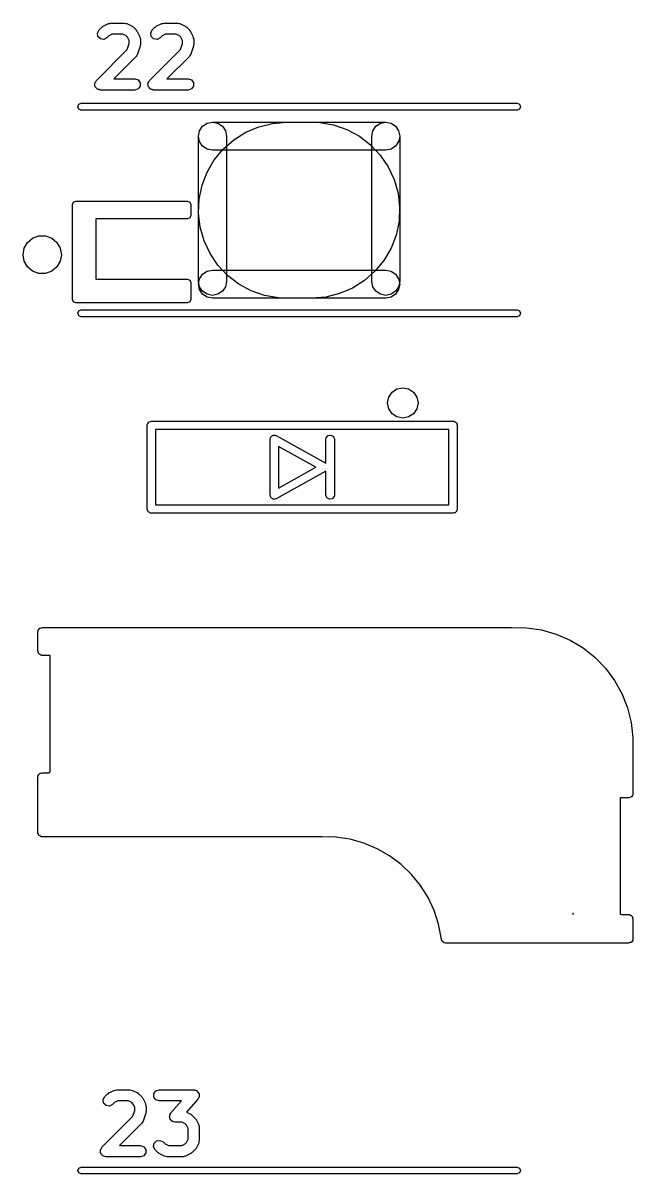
# Model space of a CAD drawing. Extents: x 66 to 223, y -169 to -36.
# Drawn here: x 190.17 to 201.09, y -117.47 to -96.86 of the extents above; entities that cross this region are included whole.
import ezdxf

# ---------------------------------------------------------------- set-up
doc = ezdxf.new("R2010")
doc.units = 0
doc.layers.add('BLACK', color=7, linetype='CONTINUOUS')

msp = doc.modelspace()

# ---------------------------------------------------------------- linework, layer by layer
at = {"layer": 'BLACK', "linetype": 'CONTINUOUS'}
for p, q in [((191.72, -96.8642), (191.742, -96.8571)), ((191.742, -96.8571), (191.98, -96.8571)), ((191.98, -96.8571), (192.002, -96.8642)), ((192.672, -96.8642), (192.694, -96.8571)), ((192.694, -96.8571), (192.932, -96.8571)), ((192.932, -96.8571), (192.954, -96.8642)), ((191.5, -97.0367), (191.528, -96.9816)), ((191.51, -97.0977), (191.5, -97.0367)), ((191.528, -96.9816), (191.576, -96.934)), ((191.576, -96.934), (191.59, -96.9266)), ((191.59, -96.9266), (191.602, -96.9153)), ((191.602, -96.9153), (191.697, -96.8676)), ((191.697, -96.8676), (191.72, -96.8642)), ((191.766, -97.0571), (191.706, -97.0869)), ((191.956, -97.0571), (191.766, -97.0571)), ((192.016, -97.0869), (191.956, -97.0571)), ((192.002, -96.8642), (192.025, -96.8676)), ((192.025, -96.8676), (192.12, -96.9153)), ((192.12, -96.9153), (192.131, -96.9266)), ((192.131, -96.9266), (192.146, -96.934)), ((192.146, -96.934), (192.194, -96.9816)), ((192.194, -96.9816), (192.201, -96.9961)), ((192.201, -96.9961), (192.212, -97.0076)), ((192.212, -97.0076), (192.26, -97.1028)), ((192.453, -97.0367), (192.481, -96.9816)), ((192.462, -97.0977), (192.453, -97.0367)), ((192.481, -96.9816), (192.528, -96.934)), ((192.528, -96.934), (192.543, -96.9266)), ((192.543, -96.9266), (192.554, -96.9153)), ((192.554, -96.9153), (192.65, -96.8676)), ((192.65, -96.8676), (192.672, -96.8642)), ((192.718, -97.0571), (192.658, -97.0869)), ((192.909, -97.0571), (192.718, -97.0571)), ((192.968, -97.0869), (192.909, -97.0571)), ((192.954, -96.8642), (192.977, -96.8676)), ((192.977, -96.8676), (193.072, -96.9153)), ((193.072, -96.9153), (193.084, -96.9266)), ((193.084, -96.9266), (193.098, -96.934)), ((193.098, -96.934), (193.146, -96.9816)), ((193.146, -96.9816), (193.153, -96.9961)), ((193.153, -96.9961), (193.165, -97.0076)), ((193.165, -97.0076), (193.212, -97.1028)), ((191.554, -97.1414), (191.51, -97.0977)), ((191.615, -97.1511), (191.554, -97.1414)), ((191.67, -97.123), (191.615, -97.1511)), ((191.706, -97.0869), (191.67, -97.123)), ((192.041, -97.1116), (192.016, -97.0869)), ((192.035, -97.3317), (192.07, -97.2266)), ((192.07, -97.1712), (192.041, -97.1116)), ((192.07, -97.2266), (192.07, -97.1712)), ((192.26, -97.1028), (192.263, -97.1256)), ((192.263, -97.1256), (192.27, -97.1476)), ((192.27, -97.2428), (192.265, -97.2582)), ((192.265, -97.2582), (192.265, -97.2744)), ((192.27, -97.1476), (192.27, -97.2428)), ((192.506, -97.1414), (192.462, -97.0977)), ((192.567, -97.1511), (192.506, -97.1414)), ((192.622, -97.123), (192.567, -97.1511)), ((192.658, -97.0869), (192.622, -97.123)), ((192.993, -97.1116), (192.968, -97.0869)), ((192.988, -97.3316), (193.023, -97.2266)), ((193.023, -97.1712), (192.993, -97.1116)), ((193.023, -97.2266), (193.023, -97.1712)), ((193.212, -97.1028), (193.216, -97.1256)), ((193.216, -97.1256), (193.223, -97.1476)), ((193.223, -97.2428), (193.218, -97.2582)), ((193.218, -97.2582), (193.218, -97.2744)), ((193.223, -97.1476), (193.223, -97.2428)), ((191.481, -97.8864), (192.035, -97.3317)), ((192.194, -97.4564), (191.793, -97.8571)), ((192.204, -97.4358), (192.194, -97.4564)), ((192.218, -97.4173), (192.204, -97.4358)), ((192.265, -97.2744), (192.218, -97.4173)), ((192.433, -97.8864), (192.988, -97.3316)), ((193.146, -97.4564), (192.745, -97.8571)), ((193.156, -97.4358), (193.146, -97.4564)), ((193.17, -97.4173), (193.156, -97.4358)), ((193.218, -97.2744), (193.17, -97.4173)), ((191.47, -97.9072), (191.481, -97.8864)), ((191.793, -97.8571), (192.17, -97.8571)), ((192.17, -97.8571), (192.229, -97.8762)), ((192.229, -97.8762), (192.266, -97.9262)), ((192.422, -97.9072), (192.433, -97.8864)), ((192.745, -97.8571), (193.123, -97.8571)), ((193.123, -97.8571), (193.182, -97.8762)), ((193.182, -97.8762), (193.218, -97.9262)), ((191.453, -97.9414), (191.456, -97.9343)), ((191.456, -97.9646), (191.453, -97.9414)), ((191.456, -97.9262), (191.47, -97.9072)), ((191.456, -97.9343), (191.456, -97.9262)), ((191.456, -97.988), (191.456, -97.9646)), ((191.461, -97.9945), (191.456, -97.988)), ((191.462, -98.0025), (191.461, -97.9945)), ((191.479, -98.019), (191.462, -98.0025)), ((191.493, -98.038), (191.479, -98.019)), ((191.5, -98.0405), (191.493, -98.038)), ((191.506, -98.0462), (191.5, -98.0405)), ((191.529, -98.0499), (191.506, -98.0462)), ((191.551, -98.0571), (191.529, -98.0499)), ((192.17, -98.0571), (191.551, -98.0571)), ((192.229, -98.038), (192.17, -98.0571)), ((192.266, -97.988), (192.229, -98.038)), ((192.266, -97.9262), (192.266, -97.988)), ((192.405, -97.9414), (192.409, -97.9343)), ((192.409, -97.9646), (192.405, -97.9414)), ((192.409, -97.9262), (192.422, -97.9072)), ((192.409, -97.9343), (192.409, -97.9262)), ((192.409, -97.988), (192.409, -97.9646)), ((192.413, -97.9945), (192.409, -97.988)), ((192.415, -98.0025), (192.413, -97.9945)), ((192.431, -98.019), (192.415, -98.0025)), ((192.445, -98.038), (192.431, -98.019)), ((192.453, -98.0405), (192.445, -98.038)), ((192.458, -98.0462), (192.453, -98.0405)), ((192.482, -98.0499), (192.458, -98.0462)), ((192.504, -98.0571), (192.482, -98.0499)), ((193.123, -98.0571), (192.504, -98.0571)), ((193.182, -98.038), (193.123, -98.0571)), ((193.218, -97.988), (193.182, -98.038)), ((193.218, -97.9262), (193.218, -97.988)), ((191.169, -98.3126), (191.211, -98.295)), ((191.211, -98.295), (199.011, -98.295)), ((199.011, -98.295), (199.053, -98.3126)), ((191.151, -98.355), (191.169, -98.3126)), ((191.169, -98.3974), (191.151, -98.355)), ((191.211, -98.415), (191.169, -98.3974)), ((199.011, -98.415), (191.211, -98.415)), ((199.053, -98.3974), (199.011, -98.415)), ((199.053, -98.3126), (199.071, -98.355)), ((199.071, -98.355), (199.053, -98.3974)), ((193.329, -98.7873), (193.383, -98.7062)), ((193.329, -98.7873), (193.383, -98.7062)), ((193.329, -98.7873), (193.383, -98.7062)), ((193.329, -98.7873), (193.383, -98.7062)), ((193.383, -98.7062), (193.464, -98.652)), ((193.383, -98.7062), (193.464, -98.652)), ((193.383, -98.7062), (193.464, -98.652)), ((193.383, -98.7062), (193.464, -98.652)), ((193.464, -98.652), (193.56, -98.633)), ((193.464, -98.652), (193.56, -98.633)), ((193.464, -98.652), (193.56, -98.633)), ((193.464, -98.652), (193.56, -98.633)), ((193.56, -98.633), (193.656, -98.652)), ((193.56, -98.633), (196.66, -98.633)), ((193.56, -98.633), (193.656, -98.652)), ((193.56, -98.633), (196.66, -98.633)), ((193.656, -98.652), (193.737, -98.7062)), ((193.656, -98.652), (193.737, -98.7062)), ((193.737, -98.7062), (193.791, -98.7873)), ((193.737, -98.7062), (193.791, -98.7873)), ((194.388, -98.7135), (194.633, -98.6533)), ((194.388, -98.7135), (194.633, -98.6533)), ((194.388, -98.7135), (194.633, -98.6533)), ((194.388, -98.7135), (194.633, -98.6533)), ((194.633, -98.6533), (194.885, -98.633)), ((194.633, -98.6533), (194.885, -98.633)), ((194.633, -98.6533), (194.885, -98.633)), ((194.633, -98.6533), (194.885, -98.633)), ((194.885, -98.633), (195.335, -98.633)), ((194.885, -98.633), (195.335, -98.633)), ((194.885, -98.633), (195.335, -98.633)), ((194.885, -98.633), (195.335, -98.633)), ((195.335, -98.633), (195.478, -98.6395)), ((195.335, -98.633), (195.478, -98.6395)), ((195.335, -98.633), (195.478, -98.6395)), ((195.335, -98.633), (195.478, -98.6395)), ((195.478, -98.6395), (195.727, -98.6825)), ((195.478, -98.6395), (195.727, -98.6825)), ((195.478, -98.6395), (195.727, -98.6825)), ((195.478, -98.6395), (195.727, -98.6825)), ((195.727, -98.6825), (195.966, -98.7647)), ((195.727, -98.6825), (195.966, -98.7647)), ((195.727, -98.6825), (195.966, -98.7647)), ((195.727, -98.6825), (195.966, -98.7647)), ((196.429, -98.7873), (196.483, -98.7062)), ((196.429, -98.7873), (196.483, -98.7062)), ((196.483, -98.7062), (196.564, -98.652)), ((196.483, -98.7062), (196.564, -98.652)), ((196.564, -98.652), (196.66, -98.633)), ((196.564, -98.652), (196.66, -98.633)), ((196.66, -98.633), (196.756, -98.652)), ((196.66, -98.633), (196.756, -98.652)), ((196.66, -98.633), (196.756, -98.652)), ((196.66, -98.633), (196.756, -98.652)), ((196.756, -98.652), (196.837, -98.7062)), ((196.756, -98.652), (196.837, -98.7062)), ((196.756, -98.652), (196.837, -98.7062)), ((196.756, -98.652), (196.837, -98.7062)), ((196.837, -98.7062), (196.891, -98.7873)), ((196.837, -98.7062), (196.891, -98.7873)), ((196.837, -98.7062), (196.891, -98.7873)), ((196.837, -98.7062), (196.891, -98.7873)), ((193.31, -98.883), (193.329, -98.7873)), ((193.31, -98.883), (193.329, -98.7873)), ((193.31, -98.883), (193.329, -98.7873)), ((193.31, -98.883), (193.329, -98.7873)), ((193.31, -101.483), (193.31, -98.883)), ((193.329, -98.9787), (193.31, -98.883)), ((193.31, -101.483), (193.31, -98.883)), ((193.329, -98.9787), (193.31, -98.883)), ((193.791, -98.7873), (193.81, -98.883)), ((193.791, -98.7873), (193.81, -98.883)), ((193.81, -98.883), (193.81, -101.483)), ((193.81, -98.883), (193.81, -101.483)), ((193.942, -98.9468), (194.155, -98.8122)), ((193.942, -98.9468), (194.155, -98.8122)), ((193.942, -98.9468), (194.155, -98.8122)), ((193.942, -98.9468), (194.155, -98.8122)), ((194.155, -98.8122), (194.388, -98.7135)), ((194.155, -98.8122), (194.388, -98.7135)), ((194.155, -98.8122), (194.388, -98.7135)), ((194.155, -98.8122), (194.388, -98.7135)), ((195.966, -98.7647), (196.188, -98.8841)), ((195.966, -98.7647), (196.188, -98.8841)), ((195.966, -98.7647), (196.188, -98.8841)), ((195.966, -98.7647), (196.188, -98.8841)), ((196.188, -98.8841), (196.389, -99.0375)), ((196.188, -98.8841), (196.389, -99.0375)), ((196.188, -98.8841), (196.389, -99.0375)), ((196.188, -98.8841), (196.389, -99.0375)), ((196.41, -98.883), (196.429, -98.7873)), ((196.41, -98.883), (196.429, -98.7873)), ((196.41, -101.483), (196.41, -98.883)), ((196.41, -101.483), (196.41, -98.883)), ((196.891, -98.7873), (196.91, -98.883)), ((196.891, -98.7873), (196.91, -98.883)), ((196.891, -98.7873), (196.91, -98.883)), ((196.891, -98.7873), (196.91, -98.883)), ((196.91, -98.883), (196.891, -98.9787)), ((196.91, -98.883), (196.891, -98.9787)), ((196.91, -98.883), (196.91, -101.483)), ((196.91, -98.883), (196.91, -101.483)), ((193.383, -99.0598), (193.329, -98.9787)), ((193.383, -99.0598), (193.329, -98.9787)), ((193.464, -99.114), (193.383, -99.0598)), ((193.464, -99.114), (193.383, -99.0598)), ((193.56, -99.133), (193.464, -99.114)), ((193.56, -99.133), (193.464, -99.114)), ((193.592, -99.3091), (193.752, -99.1139)), ((193.592, -99.3091), (193.752, -99.1139)), ((193.592, -99.3091), (193.752, -99.1139)), ((193.592, -99.3091), (193.752, -99.1139)), ((193.752, -99.1139), (193.942, -98.9468)), ((193.752, -99.1139), (193.942, -98.9468)), ((193.752, -99.1139), (193.942, -98.9468)), ((193.752, -99.1139), (193.942, -98.9468)), ((196.389, -99.0375), (196.562, -99.2211)), ((196.389, -99.0375), (196.562, -99.2211)), ((196.389, -99.0375), (196.562, -99.2211)), ((196.389, -99.0375), (196.562, -99.2211)), ((196.756, -99.114), (196.66, -99.133)), ((196.756, -99.114), (196.66, -99.133)), ((196.837, -99.0598), (196.756, -99.114)), ((196.837, -99.0598), (196.756, -99.114)), ((196.891, -98.9787), (196.837, -99.0598)), ((196.891, -98.9787), (196.837, -99.0598)), ((193.465, -99.5275), (193.592, -99.3091)), ((193.465, -99.5275), (193.592, -99.3091)), ((193.465, -99.5275), (193.592, -99.3091)), ((193.465, -99.5275), (193.592, -99.3091)), ((196.66, -99.133), (193.56, -99.133)), ((196.66, -99.133), (193.56, -99.133)), ((196.562, -99.2211), (196.704, -99.43)), ((196.562, -99.2211), (196.704, -99.43)), ((196.562, -99.2211), (196.704, -99.43)), ((196.562, -99.2211), (196.704, -99.43)), ((193.374, -99.7633), (193.465, -99.5275)), ((193.374, -99.7633), (193.465, -99.5275)), ((193.374, -99.7633), (193.465, -99.5275)), ((193.374, -99.7633), (193.465, -99.5275)), ((196.704, -99.43), (196.811, -99.659)), ((196.704, -99.43), (196.811, -99.659)), ((196.704, -99.43), (196.811, -99.659)), ((196.704, -99.43), (196.811, -99.659)), ((196.811, -99.659), (196.88, -99.9021)), ((196.811, -99.659), (196.88, -99.9021)), ((196.811, -99.659), (196.88, -99.9021)), ((196.811, -99.659), (196.88, -99.9021)), ((193.322, -100.011), (193.374, -99.7633)), ((193.322, -100.011), (193.374, -99.7633)), ((193.322, -100.011), (193.374, -99.7633)), ((193.322, -100.011), (193.374, -99.7633)), ((196.88, -99.9021), (196.909, -100.153)), ((196.88, -99.9021), (196.909, -100.153)), ((196.88, -99.9021), (196.909, -100.153)), ((196.88, -99.9021), (196.909, -100.153)), ((191.051, -100.105), (191.069, -100.063)), ((191.051, -101.805), (191.051, -100.105)), ((191.069, -100.063), (191.111, -100.045)), ((191.111, -100.045), (193.111, -100.045)), ((193.111, -100.045), (193.153, -100.063)), ((193.153, -100.063), (193.171, -100.105)), ((193.171, -100.105), (193.171, -100.305)), ((193.311, -100.263), (193.322, -100.011)), ((193.311, -100.263), (193.322, -100.011)), ((193.311, -100.263), (193.322, -100.011)), ((193.311, -100.263), (193.322, -100.011)), ((196.909, -100.153), (196.898, -100.405)), ((196.909, -100.153), (196.898, -100.405)), ((196.909, -100.153), (196.898, -100.405)), ((196.909, -100.153), (196.898, -100.405)), ((193.153, -100.347), (193.111, -100.365)), ((193.171, -100.305), (193.153, -100.347)), ((193.34, -100.514), (193.311, -100.263)), ((193.34, -100.514), (193.311, -100.263)), ((193.34, -100.514), (193.311, -100.263)), ((193.34, -100.514), (193.311, -100.263)), ((193.111, -100.365), (191.471, -100.365)), ((191.471, -100.365), (191.471, -101.445)), ((193.409, -100.757), (193.34, -100.514)), ((193.409, -100.757), (193.34, -100.514)), ((193.409, -100.757), (193.34, -100.514)), ((193.409, -100.757), (193.34, -100.514)), ((196.898, -100.405), (196.846, -100.653)), ((196.898, -100.405), (196.846, -100.653)), ((196.898, -100.405), (196.846, -100.653)), ((196.898, -100.405), (196.846, -100.653)), ((190.248, -100.785), (190.34, -100.708)), ((190.34, -100.708), (190.451, -100.667)), ((190.451, -100.667), (190.571, -100.667)), ((190.571, -100.667), (190.682, -100.708)), ((190.682, -100.708), (190.774, -100.785)), ((193.516, -100.986), (193.409, -100.757)), ((193.516, -100.986), (193.409, -100.757)), ((193.516, -100.986), (193.409, -100.757)), ((193.516, -100.986), (193.409, -100.757)), ((196.846, -100.653), (196.755, -100.889)), ((196.846, -100.653), (196.755, -100.889)), ((196.846, -100.653), (196.755, -100.889)), ((196.846, -100.653), (196.755, -100.889)), ((190.168, -101.005), (190.189, -100.888)), ((190.189, -100.888), (190.248, -100.785)), ((190.774, -100.785), (190.833, -100.888)), ((190.833, -100.888), (190.854, -101.005)), ((196.755, -100.889), (196.628, -101.107)), ((196.755, -100.889), (196.628, -101.107)), ((196.755, -100.889), (196.628, -101.107)), ((196.755, -100.889), (196.628, -101.107)), ((190.189, -101.122), (190.168, -101.005)), ((190.248, -101.225), (190.189, -101.122)), ((190.833, -101.122), (190.774, -101.225)), ((190.854, -101.005), (190.833, -101.122)), ((193.658, -101.195), (193.516, -100.986)), ((193.658, -101.195), (193.516, -100.986)), ((193.658, -101.195), (193.516, -100.986)), ((193.658, -101.195), (193.516, -100.986)), ((196.628, -101.107), (196.468, -101.302)), ((196.628, -101.107), (196.468, -101.302)), ((196.628, -101.107), (196.468, -101.302)), ((196.628, -101.107), (196.468, -101.302)), ((190.34, -101.302), (190.248, -101.225)), ((190.451, -101.343), (190.34, -101.302)), ((190.571, -101.343), (190.451, -101.343)), ((190.682, -101.302), (190.571, -101.343)), ((190.774, -101.225), (190.682, -101.302)), ((193.329, -101.437), (193.383, -101.356)), ((193.329, -101.437), (193.383, -101.356)), ((193.383, -101.356), (193.464, -101.302)), ((193.383, -101.356), (193.464, -101.302)), ((193.464, -101.302), (193.56, -101.283)), ((193.464, -101.302), (193.56, -101.283)), ((193.56, -101.283), (196.66, -101.283)), ((193.56, -101.283), (196.66, -101.283)), ((193.831, -101.378), (193.658, -101.195)), ((193.831, -101.378), (193.658, -101.195)), ((193.831, -101.378), (193.658, -101.195)), ((193.831, -101.378), (193.658, -101.195)), ((194.032, -101.532), (193.831, -101.378)), ((194.032, -101.532), (193.831, -101.378)), ((194.032, -101.532), (193.831, -101.378)), ((194.032, -101.532), (193.831, -101.378)), ((196.468, -101.302), (196.278, -101.469)), ((196.468, -101.302), (196.278, -101.469)), ((196.468, -101.302), (196.278, -101.469)), ((196.468, -101.302), (196.278, -101.469)), ((196.66, -101.283), (196.756, -101.302)), ((196.66, -101.283), (196.756, -101.302)), ((196.756, -101.302), (196.837, -101.356)), ((196.756, -101.302), (196.837, -101.356)), ((196.837, -101.356), (196.891, -101.437)), ((196.837, -101.356), (196.891, -101.437)), ((191.471, -101.445), (193.111, -101.445)), ((193.111, -101.445), (193.153, -101.463)), ((193.153, -101.463), (193.171, -101.505)), ((193.171, -101.505), (193.171, -101.805)), ((193.31, -101.533), (193.329, -101.437)), ((193.31, -101.533), (193.329, -101.437)), ((193.329, -101.579), (193.31, -101.483)), ((193.329, -101.579), (193.31, -101.483)), ((193.329, -101.629), (193.31, -101.533)), ((193.329, -101.629), (193.31, -101.533)), ((193.383, -101.66), (193.329, -101.579)), ((193.383, -101.66), (193.329, -101.579)), ((193.791, -101.579), (193.737, -101.66)), ((193.791, -101.579), (193.737, -101.66)), ((193.81, -101.483), (193.791, -101.579)), ((193.81, -101.483), (193.791, -101.579)), ((194.254, -101.651), (194.032, -101.532)), ((194.254, -101.651), (194.032, -101.532)), ((194.254, -101.651), (194.032, -101.532)), ((194.254, -101.651), (194.032, -101.532)), ((196.278, -101.469), (196.065, -101.604)), ((196.278, -101.469), (196.065, -101.604)), ((196.278, -101.469), (196.065, -101.604)), ((196.278, -101.469), (196.065, -101.604)), ((196.429, -101.579), (196.41, -101.483)), ((196.429, -101.579), (196.41, -101.483)), ((196.483, -101.66), (196.429, -101.579)), ((196.483, -101.66), (196.429, -101.579)), ((196.891, -101.579), (196.837, -101.66)), ((196.891, -101.579), (196.837, -101.66)), ((196.891, -101.437), (196.91, -101.533)), ((196.891, -101.437), (196.91, -101.533)), ((196.91, -101.483), (196.891, -101.579)), ((196.91, -101.483), (196.891, -101.579)), ((196.91, -101.533), (196.891, -101.629)), ((196.91, -101.533), (196.891, -101.629)), ((193.383, -101.71), (193.329, -101.629)), ((193.383, -101.71), (193.329, -101.629)), ((193.464, -101.714), (193.383, -101.66)), ((193.464, -101.714), (193.383, -101.66)), ((193.464, -101.764), (193.383, -101.71)), ((193.464, -101.764), (193.383, -101.71)), ((193.56, -101.733), (193.464, -101.714)), ((193.56, -101.733), (193.464, -101.714)), ((193.56, -101.783), (193.464, -101.764)), ((193.56, -101.783), (193.464, -101.764)), ((193.656, -101.714), (193.56, -101.733)), ((193.656, -101.714), (193.56, -101.733)), ((196.66, -101.783), (193.56, -101.783)), ((196.66, -101.783), (193.56, -101.783)), ((193.737, -101.66), (193.656, -101.714)), ((193.737, -101.66), (193.656, -101.714)), ((194.493, -101.734), (194.254, -101.651)), ((194.493, -101.734), (194.254, -101.651)), ((194.493, -101.734), (194.254, -101.651)), ((194.493, -101.734), (194.254, -101.651)), ((194.742, -101.777), (194.493, -101.734)), ((194.742, -101.777), (194.493, -101.734)), ((194.742, -101.777), (194.493, -101.734)), ((194.742, -101.777), (194.493, -101.734)), ((194.885, -101.783), (194.742, -101.777)), ((194.885, -101.783), (194.742, -101.777)), ((194.885, -101.783), (194.742, -101.777)), ((194.885, -101.783), (194.742, -101.777)), ((195.335, -101.783), (194.885, -101.783)), ((195.335, -101.783), (194.885, -101.783)), ((195.335, -101.783), (194.885, -101.783)), ((195.335, -101.783), (194.885, -101.783)), ((195.587, -101.763), (195.335, -101.783)), ((195.587, -101.763), (195.335, -101.783)), ((195.587, -101.763), (195.335, -101.783)), ((195.587, -101.763), (195.335, -101.783)), ((195.832, -101.702), (195.587, -101.763)), ((195.832, -101.702), (195.587, -101.763)), ((195.832, -101.702), (195.587, -101.763)), ((195.832, -101.702), (195.587, -101.763)), ((196.065, -101.604), (195.832, -101.702)), ((196.065, -101.604), (195.832, -101.702)), ((196.065, -101.604), (195.832, -101.702)), ((196.065, -101.604), (195.832, -101.702)), ((196.564, -101.714), (196.483, -101.66)), ((196.564, -101.714), (196.483, -101.66)), ((196.66, -101.733), (196.564, -101.714)), ((196.66, -101.733), (196.564, -101.714)), ((196.756, -101.714), (196.66, -101.733)), ((196.756, -101.714), (196.66, -101.733)), ((196.756, -101.764), (196.66, -101.783)), ((196.756, -101.764), (196.66, -101.783)), ((196.837, -101.66), (196.756, -101.714)), ((196.837, -101.66), (196.756, -101.714)), ((196.837, -101.71), (196.756, -101.764)), ((196.837, -101.71), (196.756, -101.764)), ((196.891, -101.629), (196.837, -101.71)), ((196.891, -101.629), (196.837, -101.71)), ((191.069, -101.847), (191.051, -101.805)), ((191.111, -101.865), (191.069, -101.847)), ((193.111, -101.865), (191.111, -101.865)), ((191.169, -102.013), (191.211, -101.995)), ((191.211, -101.995), (199.011, -101.995)), ((193.153, -101.847), (193.111, -101.865)), ((193.171, -101.805), (193.153, -101.847)), ((199.011, -101.995), (199.053, -102.013)), ((191.151, -102.055), (191.169, -102.013)), ((191.169, -102.097), (191.151, -102.055)), ((191.211, -102.115), (191.169, -102.097)), ((199.011, -102.115), (191.211, -102.115)), ((199.053, -102.097), (199.011, -102.115)), ((199.053, -102.013), (199.071, -102.055)), ((199.071, -102.055), (199.053, -102.097)), ((196.774, -103.468), (196.862, -103.409)), ((196.862, -103.409), (196.966, -103.388)), ((196.966, -103.388), (197.07, -103.409)), ((197.07, -103.409), (197.158, -103.468)), ((196.694, -103.66), (196.715, -103.556)), ((196.715, -103.556), (196.774, -103.468)), ((197.158, -103.468), (197.217, -103.556)), ((197.217, -103.556), (197.238, -103.66)), ((196.715, -103.764), (196.694, -103.66)), ((196.774, -103.852), (196.715, -103.764)), ((196.862, -103.911), (196.774, -103.852)), ((197.158, -103.852), (197.07, -103.911)), ((197.217, -103.764), (197.158, -103.852)), ((197.238, -103.66), (197.217, -103.764)), ((192.391, -104.06), (192.393, -104.05)), ((192.391, -105.56), (192.391, -104.06)), ((192.392, -104.047), (192.394, -104.044)), ((192.393, -104.05), (192.392, -104.047)), ((192.394, -104.044), (192.396, -104.034)), ((192.396, -104.034), (192.408, -104.019)), ((192.408, -104.019), (192.418, -104.003)), ((192.418, -104.003), (192.424, -104)), ((192.424, -104), (192.428, -103.995)), ((192.428, -103.995), (192.448, -103.992)), ((192.448, -103.992), (192.466, -103.985)), ((192.466, -103.985), (197.866, -103.985)), ((196.966, -103.932), (196.862, -103.911)), ((197.07, -103.911), (196.966, -103.932)), ((197.866, -103.985), (197.876, -103.987)), ((197.876, -103.987), (197.879, -103.986)), ((197.879, -103.986), (197.882, -103.988)), ((197.882, -103.988), (197.892, -103.99)), ((197.892, -103.99), (197.907, -104.002)), ((197.907, -104.002), (197.923, -104.012)), ((197.923, -104.012), (197.926, -104.018)), ((197.926, -104.018), (197.931, -104.022)), ((197.931, -104.022), (197.934, -104.042)), ((197.934, -104.042), (197.941, -104.06)), ((197.941, -104.06), (197.941, -105.56)), ((192.541, -104.135), (192.541, -105.485)), ((197.791, -104.135), (192.541, -104.135)), ((194.596, -104.284), (194.604, -104.275)), ((194.604, -104.275), (194.608, -104.263)), ((194.608, -104.263), (194.62, -104.256)), ((194.62, -104.256), (194.629, -104.245)), ((194.629, -104.245), (194.641, -104.243)), ((194.641, -104.243), (194.652, -104.236)), ((194.652, -104.236), (194.665, -104.239)), ((194.665, -104.239), (194.679, -104.236)), ((194.679, -104.236), (194.69, -104.242)), ((194.69, -104.242), (194.702, -104.244)), ((194.702, -104.244), (195.591, -104.738)), ((195.596, -104.284), (195.629, -104.245)), ((195.629, -104.245), (195.679, -104.236)), ((195.679, -104.236), (195.723, -104.262)), ((195.723, -104.262), (195.741, -104.31)), ((197.791, -105.485), (197.791, -104.135)), ((194.591, -104.31), (194.596, -104.284)), ((194.591, -105.31), (194.591, -104.31)), ((195.412, -104.81), (194.741, -104.437)), ((194.741, -104.437), (194.741, -105.183)), ((195.591, -104.31), (195.596, -104.284)), ((195.591, -104.738), (195.591, -104.31)), ((195.741, -104.31), (195.741, -105.31)), ((195.591, -104.882), (194.702, -105.376)), ((194.741, -105.183), (195.412, -104.81)), ((195.591, -105.31), (195.591, -104.882)), ((192.541, -105.485), (197.791, -105.485)), ((194.595, -105.322), (194.591, -105.31)), ((194.595, -105.334), (194.595, -105.322)), ((194.604, -105.345), (194.595, -105.334)), ((194.609, -105.358), (194.604, -105.345)), ((194.619, -105.365), (194.609, -105.358)), ((194.627, -105.374), (194.619, -105.365)), ((194.641, -105.377), (194.627, -105.374)), ((194.653, -105.384), (194.641, -105.377)), ((194.665, -105.382), (194.653, -105.384)), ((194.678, -105.384), (194.665, -105.382)), ((194.702, -105.376), (194.678, -105.384)), ((195.609, -105.358), (195.591, -105.31)), ((195.653, -105.384), (195.609, -105.358)), ((195.703, -105.375), (195.653, -105.384)), ((195.736, -105.336), (195.703, -105.375)), ((195.741, -105.31), (195.736, -105.336)), ((192.398, -105.578), (192.391, -105.56)), ((192.401, -105.597), (192.398, -105.578)), ((192.406, -105.602), (192.401, -105.597)), ((192.409, -105.608), (192.406, -105.602)), ((192.425, -105.618), (192.409, -105.608)), ((192.44, -105.63), (192.425, -105.618)), ((192.45, -105.632), (192.44, -105.63)), ((192.453, -105.634), (192.45, -105.632)), ((192.456, -105.633), (192.453, -105.634)), ((192.466, -105.635), (192.456, -105.633)), ((197.866, -105.635), (192.466, -105.635)), ((197.884, -105.628), (197.866, -105.635)), ((197.903, -105.625), (197.884, -105.628)), ((197.908, -105.62), (197.903, -105.625)), ((197.914, -105.617), (197.908, -105.62)), ((197.924, -105.601), (197.914, -105.617)), ((197.936, -105.586), (197.924, -105.601)), ((197.938, -105.576), (197.936, -105.586)), ((197.94, -105.573), (197.938, -105.576)), ((197.941, -105.56), (197.939, -105.57)), ((197.939, -105.57), (197.94, -105.573)), ((190.436, -107.755), (190.438, -107.745)), ((190.436, -108.105), (190.436, -107.755)), ((190.437, -107.742), (190.439, -107.739)), ((190.438, -107.745), (190.437, -107.742)), ((190.439, -107.739), (190.441, -107.729)), ((190.441, -107.729), (190.453, -107.714)), ((190.453, -107.714), (190.463, -107.698)), ((190.463, -107.698), (190.469, -107.695)), ((190.469, -107.695), (190.474, -107.69)), ((190.474, -107.69), (190.493, -107.687)), ((190.493, -107.687), (190.511, -107.68)), ((190.511, -107.68), (198.911, -107.68)), ((198.911, -107.68), (198.912, -107.68)), ((198.912, -107.68), (199.179, -107.684)), ((199.179, -107.684), (199.448, -107.724)), ((199.448, -107.724), (199.709, -107.798)), ((199.709, -107.798), (199.959, -107.906)), ((199.959, -107.906), (200.192, -108.046)), ((190.443, -108.123), (190.436, -108.105)), ((190.446, -108.142), (190.443, -108.123)), ((190.451, -108.147), (190.446, -108.142)), ((190.454, -108.153), (190.451, -108.147)), ((190.47, -108.163), (190.454, -108.153)), ((190.485, -108.175), (190.47, -108.163)), ((190.495, -108.177), (190.485, -108.175)), ((190.498, -108.179), (190.495, -108.177)), ((190.501, -108.178), (190.498, -108.179)), ((190.511, -108.18), (190.501, -108.178)), ((190.656, -108.18), (190.511, -108.18)), ((190.656, -110.265), (190.656, -108.18)), ((200.192, -108.046), (200.405, -108.214)), ((200.405, -108.214), (200.594, -108.41)), ((200.594, -108.41), (200.756, -108.628)), ((200.756, -108.628), (200.888, -108.865)), ((200.888, -108.865), (200.988, -109.118)), ((200.988, -109.118), (201.055, -109.381)), ((201.055, -109.381), (201.086, -109.651)), ((201.086, -109.651), (201.085, -109.653)), ((201.085, -109.653), (201.086, -109.655)), ((201.086, -109.655), (201.086, -110.655)), ((190.436, -110.355), (190.438, -110.345)), ((190.436, -111.355), (190.436, -110.355)), ((190.437, -110.342), (190.439, -110.339)), ((190.438, -110.345), (190.437, -110.342)), ((190.439, -110.339), (190.441, -110.329)), ((190.441, -110.329), (190.453, -110.314)), ((190.453, -110.314), (190.463, -110.298)), ((190.463, -110.298), (190.469, -110.295)), ((190.469, -110.295), (190.474, -110.29)), ((190.474, -110.29), (190.493, -110.287)), ((190.493, -110.287), (190.511, -110.28)), ((190.511, -110.28), (190.625, -110.28)), ((190.625, -110.28), (190.656, -110.265)), ((201.086, -110.655), (201.084, -110.665)), ((201.011, -110.73), (200.856, -110.73)), ((200.856, -110.73), (200.856, -112.814)), ((201.029, -110.723), (201.011, -110.73)), ((201.048, -110.72), (201.029, -110.723)), ((201.053, -110.715), (201.048, -110.72)), ((201.059, -110.712), (201.053, -110.715)), ((201.069, -110.696), (201.059, -110.712)), ((201.081, -110.681), (201.069, -110.696)), ((201.083, -110.671), (201.081, -110.681)), ((201.085, -110.668), (201.083, -110.671)), ((201.084, -110.665), (201.085, -110.668)), ((190.443, -111.373), (190.436, -111.355)), ((190.446, -111.392), (190.443, -111.373)), ((190.451, -111.397), (190.446, -111.392)), ((190.454, -111.403), (190.451, -111.397)), ((190.47, -111.413), (190.454, -111.403)), ((190.485, -111.425), (190.47, -111.413)), ((190.495, -111.427), (190.485, -111.425)), ((190.498, -111.429), (190.495, -111.427)), ((190.501, -111.428), (190.498, -111.429)), ((190.511, -111.43), (190.501, -111.428)), ((195.511, -111.43), (190.511, -111.43)), ((195.512, -111.43), (195.511, -111.43)), ((195.513, -111.43), (195.512, -111.43)), ((195.523, -111.426), (195.513, -111.43)), ((195.769, -111.434), (195.523, -111.426)), ((195.773, -111.434), (195.769, -111.434)), ((195.779, -111.437), (195.773, -111.434)), ((195.842, -111.445), (195.779, -111.437)), ((196.023, -111.473), (195.842, -111.445)), ((196.27, -111.543), (196.023, -111.473)), ((196.506, -111.642), (196.27, -111.543)), ((196.728, -111.77), (196.506, -111.642)), ((196.934, -111.923), (196.728, -111.77)), ((197.119, -112.1), (196.934, -111.923)), ((197.281, -112.299), (197.119, -112.1)), ((197.418, -112.516), (197.281, -112.299)), ((197.527, -112.748), (197.418, -112.516)), ((197.607, -112.992), (197.527, -112.748)), ((200.018, -112.797), (200.002, -112.805)), ((200.002, -112.805), (200.019, -112.805)), ((200.019, -112.805), (200.018, -112.797)), ((200.856, -112.814), (200.886, -112.82)), ((200.886, -112.82), (201.011, -112.82)), ((201.011, -112.82), (201.021, -112.822)), ((201.021, -112.822), (201.024, -112.821)), ((201.024, -112.821), (201.027, -112.823)), ((201.027, -112.823), (201.037, -112.825)), ((201.037, -112.825), (201.052, -112.837)), ((201.052, -112.837), (201.068, -112.847)), ((201.068, -112.847), (201.071, -112.853)), ((201.071, -112.853), (201.076, -112.858)), ((201.076, -112.858), (201.079, -112.877)), ((201.079, -112.877), (201.086, -112.895)), ((201.086, -112.895), (201.086, -113.255)), ((197.655, -113.233), (197.607, -112.992)), ((197.653, -113.244), (197.655, -113.233)), ((197.66, -113.258), (197.653, -113.244)), ((197.666, -113.292), (197.66, -113.258)), ((197.705, -113.325), (197.666, -113.292)), ((197.731, -113.33), (197.705, -113.325)), ((198.095, -113.33), (197.731, -113.33)), ((198.114, -113.333), (198.095, -113.33)), ((198.143, -113.33), (198.114, -113.333)), ((201.011, -113.33), (198.143, -113.33)), ((201.029, -113.323), (201.011, -113.33)), ((201.048, -113.32), (201.029, -113.323)), ((201.053, -113.315), (201.048, -113.32)), ((201.059, -113.312), (201.053, -113.315)), ((201.069, -113.296), (201.059, -113.312)), ((201.081, -113.281), (201.069, -113.296)), ((201.083, -113.271), (201.081, -113.281)), ((201.085, -113.268), (201.083, -113.271)), ((201.086, -113.255), (201.084, -113.265)), ((201.084, -113.265), (201.085, -113.268)), ((191.69, -116.027), (191.702, -116.015)), ((191.702, -116.015), (191.797, -115.968)), ((191.797, -115.968), (191.82, -115.964)), ((191.82, -115.964), (191.842, -115.957)), ((191.842, -115.957), (192.08, -115.957)), ((192.08, -115.957), (192.102, -115.964)), ((192.102, -115.964), (192.125, -115.968)), ((192.125, -115.968), (192.22, -116.015)), ((192.22, -116.015), (192.231, -116.027)), ((192.509, -116.026), (192.545, -115.976)), ((192.545, -115.976), (192.604, -115.957)), ((192.604, -115.957), (193.223, -115.957)), ((193.223, -115.957), (193.242, -115.963)), ((193.242, -115.963), (193.262, -115.965)), ((193.262, -115.965), (193.271, -115.973)), ((193.271, -115.973), (193.282, -115.976)), ((193.282, -115.976), (193.294, -115.993)), ((193.294, -115.993), (193.309, -116.006)), ((193.309, -116.006), (193.311, -116.017)), ((193.311, -116.017), (193.318, -116.026)), ((191.6, -116.137), (191.628, -116.082)), ((191.61, -116.198), (191.6, -116.137)), ((191.654, -116.241), (191.61, -116.198)), ((191.628, -116.082), (191.676, -116.034)), ((191.676, -116.034), (191.69, -116.027)), ((191.77, -116.223), (191.715, -116.251)), ((191.806, -116.187), (191.77, -116.223)), ((191.866, -116.157), (191.806, -116.187)), ((192.056, -116.157), (191.866, -116.157)), ((192.116, -116.187), (192.056, -116.157)), ((192.141, -116.212), (192.116, -116.187)), ((192.17, -116.271), (192.141, -116.212)), ((192.231, -116.027), (192.246, -116.034)), ((192.246, -116.034), (192.294, -116.082)), ((192.294, -116.082), (192.301, -116.096)), ((192.301, -116.096), (192.312, -116.108)), ((192.312, -116.108), (192.36, -116.203)), ((192.36, -116.203), (192.363, -116.226)), ((192.363, -116.226), (192.37, -116.248)), ((192.509, -116.088), (192.509, -116.026)), ((192.545, -116.138), (192.509, -116.088)), ((192.604, -116.157), (192.545, -116.138)), ((193.002, -116.157), (192.604, -116.157)), ((192.814, -116.372), (193.002, -116.157)), ((193.298, -116.123), (193.093, -116.357)), ((193.306, -116.104), (193.298, -116.123)), ((193.318, -116.088), (193.306, -116.104)), ((193.318, -116.026), (193.318, -116.046)), ((193.318, -116.046), (193.322, -116.066)), ((193.322, -116.066), (193.318, -116.077)), ((193.318, -116.077), (193.318, -116.088)), ((191.581, -116.986), (192.135, -116.432)), ((191.715, -116.251), (191.654, -116.241)), ((192.135, -116.432), (192.17, -116.327)), ((192.17, -116.327), (192.17, -116.271)), ((192.365, -116.374), (192.318, -116.517)), ((192.37, -116.343), (192.365, -116.358)), ((192.365, -116.358), (192.365, -116.374)), ((192.37, -116.248), (192.37, -116.343)), ((192.79, -116.429), (192.794, -116.419)), ((192.794, -116.449), (192.79, -116.429)), ((192.794, -116.407), (192.806, -116.391)), ((192.794, -116.419), (192.794, -116.407)), ((192.806, -116.391), (192.814, -116.372)), ((193.093, -116.357), (193.172, -116.396)), ((193.172, -116.396), (193.184, -116.408)), ((193.184, -116.408), (193.198, -116.415)), ((193.198, -116.415), (193.246, -116.463)), ((192.294, -116.556), (191.893, -116.957)), ((192.304, -116.536), (192.294, -116.556)), ((192.318, -116.517), (192.304, -116.536)), ((192.794, -116.469), (192.794, -116.449)), ((192.801, -116.478), (192.794, -116.469)), ((192.804, -116.489), (192.801, -116.478)), ((192.819, -116.503), (192.804, -116.489)), ((192.831, -116.519), (192.819, -116.503)), ((192.842, -116.522), (192.831, -116.519)), ((192.85, -116.53), (192.842, -116.522)), ((192.87, -116.532), (192.85, -116.53)), ((192.89, -116.538), (192.87, -116.532)), ((193.009, -116.538), (192.89, -116.538)), ((193.068, -116.568), (193.009, -116.538)), ((193.093, -116.593), (193.068, -116.568)), ((193.123, -116.652), (193.093, -116.593)), ((193.246, -116.463), (193.253, -116.477)), ((193.253, -116.477), (193.265, -116.489)), ((193.265, -116.489), (193.312, -116.584)), ((193.312, -116.584), (193.316, -116.607)), ((193.316, -116.607), (193.323, -116.629)), ((193.323, -116.629), (193.323, -116.867)), ((193.093, -116.903), (193.123, -116.843)), ((193.123, -116.843), (193.123, -116.652)), ((191.553, -117.041), (191.556, -117.034)), ((191.556, -117.065), (191.553, -117.041)), ((191.556, -117.026), (191.57, -117.007)), ((191.556, -117.034), (191.556, -117.026)), ((191.57, -117.007), (191.581, -116.986)), ((191.893, -116.957), (192.27, -116.957)), ((192.27, -116.957), (192.329, -116.976)), ((192.329, -116.976), (192.366, -117.026)), ((192.366, -117.026), (192.366, -117.088)), ((192.505, -116.978), (192.515, -116.916)), ((192.533, -117.033), (192.505, -116.978)), ((192.515, -116.916), (192.558, -116.873)), ((192.581, -117.08), (192.533, -117.033)), ((192.558, -116.873), (192.619, -116.863)), ((192.619, -116.863), (192.675, -116.891)), ((192.675, -116.891), (192.711, -116.927)), ((192.711, -116.927), (192.77, -116.957)), ((192.77, -116.957), (193.009, -116.957)), ((193.009, -116.957), (193.068, -116.927)), ((193.068, -116.927), (193.093, -116.903)), ((193.246, -117.033), (193.198, -117.08)), ((193.253, -117.018), (193.246, -117.033)), ((193.265, -117.007), (193.253, -117.018)), ((193.312, -116.911), (193.265, -117.007)), ((193.316, -116.889), (193.312, -116.911)), ((193.323, -116.867), (193.316, -116.889)), ((191.556, -117.088), (191.556, -117.065)), ((191.561, -117.095), (191.556, -117.088)), ((191.562, -117.102), (191.561, -117.095)), ((191.579, -117.119), (191.562, -117.102)), ((191.593, -117.138), (191.579, -117.119)), ((191.6, -117.14), (191.593, -117.138)), ((191.606, -117.146), (191.6, -117.14)), ((191.629, -117.15), (191.606, -117.146)), ((191.651, -117.157), (191.629, -117.15)), ((192.27, -117.157), (191.651, -117.157)), ((192.329, -117.138), (192.27, -117.157)), ((192.366, -117.088), (192.329, -117.138)), ((192.595, -117.088), (192.581, -117.08)), ((192.607, -117.099), (192.595, -117.088)), ((192.702, -117.147), (192.607, -117.099)), ((192.725, -117.15), (192.702, -117.147)), ((192.747, -117.157), (192.725, -117.15)), ((193.032, -117.157), (192.747, -117.157)), ((193.054, -117.15), (193.032, -117.157)), ((193.077, -117.147), (193.054, -117.15)), ((193.172, -117.099), (193.077, -117.147)), ((193.184, -117.088), (193.172, -117.099)), ((193.198, -117.08), (193.184, -117.088)), ((191.151, -117.405), (191.169, -117.363)), ((191.169, -117.447), (191.151, -117.405)), ((191.169, -117.363), (191.211, -117.345)), ((191.211, -117.465), (191.169, -117.447)), ((191.211, -117.345), (199.011, -117.345)), ((199.011, -117.465), (191.211, -117.465)), ((199.011, -117.345), (199.053, -117.363)), ((199.053, -117.447), (199.011, -117.465)), ((199.053, -117.363), (199.071, -117.405)), ((199.071, -117.405), (199.053, -117.447))]:
    msp.add_line(p, q, dxfattribs=at)

doc.saveas('drawing.dxf')
